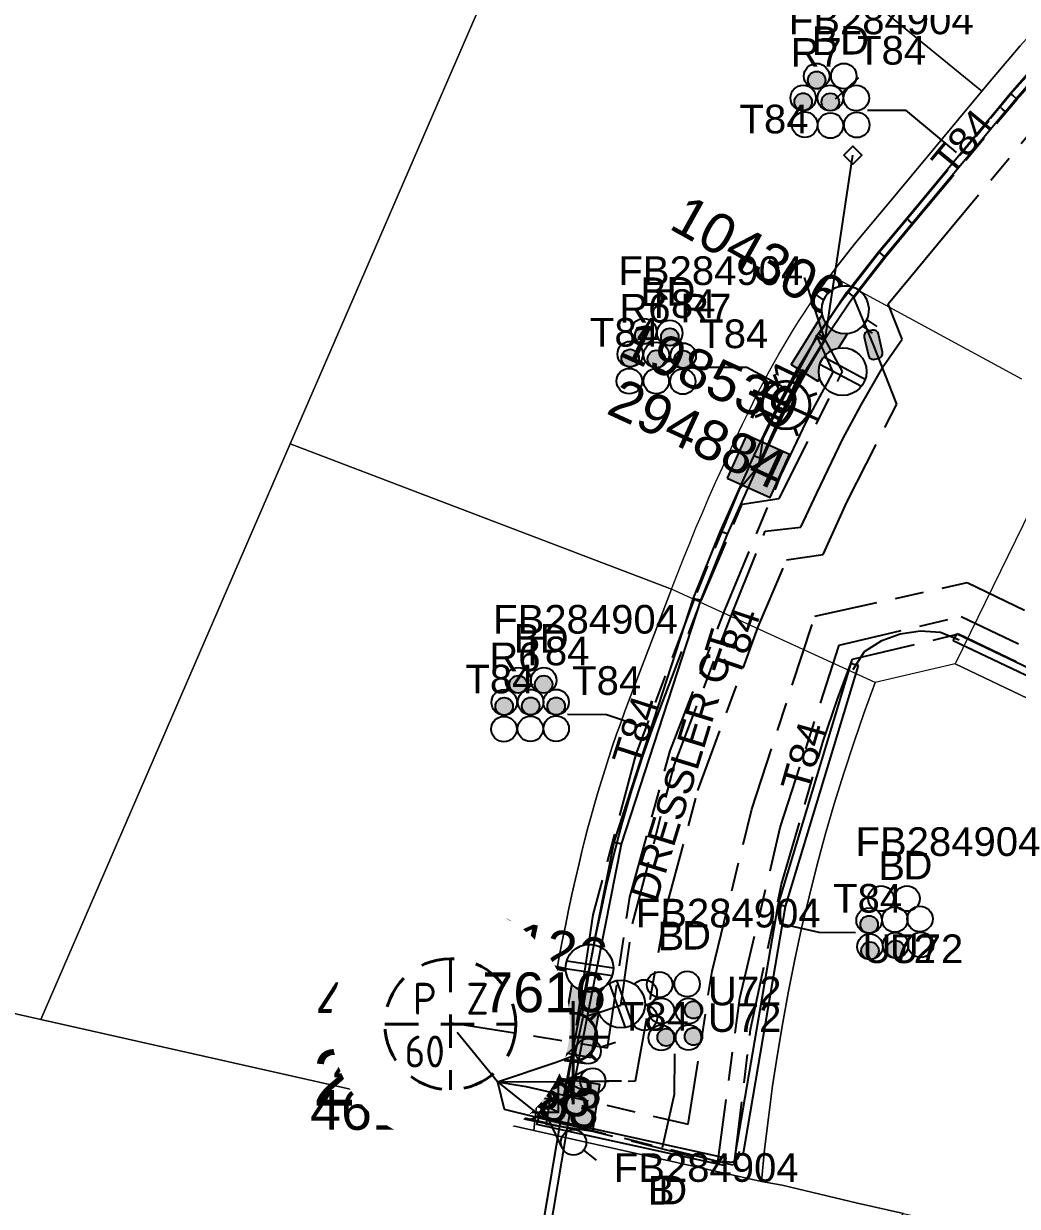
# Model space of a CAD drawing. Header units: metres. Extents: x 311347 to 316656, y 6252667 to 6255486.
# Drawn here: x 314427.3 to 314489.6, y 6254494.9 to 6254569.2 of the extents above; entities that cross this region are included whole.
import ezdxf
from ezdxf.enums import TextEntityAlignment as Align

# ---------------------------------------------------------------- set-up
doc = ezdxf.new("R2010")
doc.units = ezdxf.units.M
doc.linetypes.add('Cable Exist UG', pattern=[8.2, 4, -1.2, 1.8, -1.2])
doc.linetypes.add('Dash', pattern=[5, 3, -2])
doc.layers.get('0').update_dxf_attribs({"color": 6})
for name, color, linetype, lineweight in [('Cadastre Buildings_SP_EXT', 9, 'Continuous', 5), ('Cadastre Land Parcels_SP_EXT', 9, 'Continuous', 5), ('Cadastre Roads_SP_EXT', 7, 'Continuous', 5)]:
    doc.layers.add(name, color=color, linetype=linetype, lineweight=lineweight)
for name, color, linetype in [('Duct_SP_EXT', 7, 'Continuous'), ('Equip_HV_EXT', 7, 'Continuous'), ('Equip_LV_EXT', 7, 'Continuous'), ('Equip_SL_EXT', 7, 'Continuous'), ('Equip_SP_SL_EXT', 7, 'Continuous'), ('Mains_HV_EXT', 7, 'Continuous'), ('Mains_LV_EXT', 7, 'Continuous'), ('Mains_SL_EXT', 7, 'Continuous'), ('Services_SP_EXT', 7, 'Continuous'), ('Sub_SP_EXT', 7, 'Continuous'), ('SupportsUG_SP_LV_EXT', 7, 'Continuous'), ('SupportsUG_SP_LV_SL_EXT', 7, 'Continuous'), ('Trench_SP_EXT', 7, 'Continuous')]:
    doc.layers.add(name, color=color, linetype=linetype)
doc.styles.add('COLUMN_LABEL', font='arial.ttf')
doc.styles.add('iecARIAL', font='arial.ttf', dxfattribs={"height": 2})
doc.styles.add('IESYMBOL1', font='isocp.shx')
doc.styles.add('POLE_LABEL', font='arial.ttf')
doc.styles.add('SLCP_LABEL', font='arial.ttf', dxfattribs={"height": 3.5})
doc.styles.get("Standard").update_dxf_attribs({"font": 'arial.ttf'})
doc.styles.add('SWITCH_LABEL', font='arial.ttf', dxfattribs={"height": 2.5})

# ---------------------------------------------------------------- blocks, each defined once
blk = doc.blocks.new('SUB_PADMOUNT_EXT')
for points in [[(0, 0), (-3.84, 1.92), (-3.84, -1.92)], [(0, 0), (3.84, 1.92), (3.84, -1.92)]]:
    blk.add_hatch(color=256).paths.add_polyline_path(points)
for p, q in [((3.84, 1.92), (-3.84, -1.92)), ((-3.84, 1.92), (3.84, -1.92))]:
    blk.add_line(p, q)
blk.add_lwpolyline([(-3.84, -1.92), (3.84, -1.92), (3.84, 1.92), (-3.84, 1.92)], close=True)
for tag, height, flags, p in [('ASSET_NUM', 3.5, 8, (2, 2)), ('STREET_CODE', 0.2, 9, (1.5, 0)), ('OPERATING_VOLTAGE', 0.2, 9, (1.5, -0.6)), ('ORIENTATION', 0.2, 9, (1.5, -0.8)), ('CONSTRUCTED_VOLTAGE', 0.2, 9, (1.5, -0.2)), ('NO_PHASES', 0.2, 9, (1.5, -0.4)), ('OWNED_BY', 0.2, 9, (1.5, -1)), ('OPERATED_BY', 0.2, 9, (1.5, -1.2)), ('MAINTAINED_BY', 0.2, 9, (1.5, -1.4)), ('SECONDARY_VOLTAGE', 0.2, 9, (1.5, -1.6)), ('STATE', 0.2, 9, (1.5, -1.8)), ('SUBSTATION_TYPE', 0.2, 9, (1.5, -2.2)), ('PARENT', 0.2, 9, (1.5, -2)), ('STREETNAME', 0.2, 9, (1.5, -3)), ('USAGE', 0.2, 9, (1.5, -2.4)), ('LEGEND', 0.2, 9, (1.5, -2.6)), ('LOCATION', 0.2, 9, (1.5, -2.8)), ('Z', 0.2, 1, (1.5, -3.6)), ('SUBURB', 0.2, 9, (1.5, -3.2)), ('NOTES', 0.2, 9, (1.5, -3.4))]:
    blk.add_attdef(tag, text='', height=height, dxfattribs=dict(flags=flags)).set_placement(p, align=Align.MIDDLE_LEFT)
blk = doc.blocks.new('COLUMN_EXT')
blk.add_hatch(color=256).paths.add_polyline_path([(-1.485, 1.485), (-1.485, -1.485), (1.485, -1.485), (1.485, 1.485)])
blk.add_lwpolyline([(-1.485, -1.485), (1.485, -1.485), (1.485, 1.485), (-1.485, 1.485)], close=True)
for tag, height, style, flags, p in [('ASSET_NUM', 2.5, 'COLUMN_LABEL', 8, (2, 2)), ('STRUCTURE_PLANT_NUMBER', 0.2, 'POLE_LABEL', 9, (1.813, 0.031)), ('STREET_CODE', 0.2, 'COLUMN_LABEL', 9, (1.813, -0.2))]:
    blk.add_attdef(tag, text='', height=height, dxfattribs=dict(style=style, flags=flags)).set_placement(p, align=Align.MIDDLE_LEFT)
at = {"flags": 9}
for tag, p in [('OWNED_BY', (1.813, -0.6)), ('STATE', (1.813, -0.8)), ('COLUMN_TYPE', (1.813, -0.4)), ('USAGE', (1.813, -1)), ('LEGEND', (1.813, -1.2)), ('LOCATION', (1.813, -1.4)), ('STREETNAME', (1.813, -1.6)), ('SUBURB', (1.813, -1.8)), ('NOTES', (1.813, -2))]:
    blk.add_attdef(tag, text='', height=0.2, dxfattribs=at).set_placement(p, align=Align.MIDDLE_LEFT)
at = {"flags": 1}
blk.add_attdef('Z', (1.813, -2.351), '', height=0.2, dxfattribs=at)
blk = doc.blocks.new('PILLAR_EXT')
blk.add_hatch(color=256).paths.add_polyline_path([(-2.475, 0.99), (-2.475, -0.99), (2.475, -0.99), (2.475, 0.99)])
blk.add_lwpolyline([(-2.475, -0.99), (2.475, -0.99), (2.475, 0.99), (-2.475, 0.99)], close=True)
at = {"style": 'iecARIAL', "flags": 8}
blk.add_attdef('ASSET_NUM', (1.5, 3.5), '', height=2.5, dxfattribs=at)
for tag, p, flags in [('OWNED_BY', (0, -0.2), 9), ('STATE', (0, -0.4), 9), ('SUPPORT_TYPE', (0, -0.6), 9), ('USAGE', (0, -0.8), 9), ('LEGEND', (0, -1), 9), ('LOCATION', (0, -1.2), 9), ('NOTES', (0, -1.4), 9), ('PARENT', (0, -1.6), 9), ('STREETNAME', (0, -1.8), 9), ('SUBURB', (0, -2), 1)]:
    blk.add_attdef(tag, p, '', height=0.2, dxfattribs=dict(flags=flags))
blk = doc.blocks.new('DUCT_EXT')
blk.add_circle((0, 0.8), 0.8)
at = {"flags": 1}
blk.add_attdef('Z', (0, 0), '', height=0.2, dxfattribs=at)
at = {"flags": 9}
for tag, p in [('DUCT_CODE', (0, 0)), ('XSECT_TYPE', (0, -0.2)), ('STATE', (0, -0.6)), ('FB_REFERENCE', (0, -0.4)), ('NOTES', (0, -0.8))]:
    blk.add_attdef(tag, text='', height=0.2, dxfattribs=at).set_placement(p, align=Align.MIDDLE_LEFT)
blk = doc.blocks.new('SL_LANTERN_EXT')
at = {"lineweight": 40}
for p, q in [((0, 1.968), (0, 6.468)), ((-1.459, 5.676), (-1.061, 5.278)), ((1.458, 5.676), (1.06, 5.278)), ((-2.25, 4.218), (2.25, 4.218)), ((-1.459, 2.759), (-1.061, 3.157)), ((1.458, 2.759), (1.06, 3.157)), ((0, 0), (0, 2.721))]:
    blk.add_line(p, q, dxfattribs=at)
blk.add_circle((0, 4.218), 1.5, dxfattribs=at)
at = {"style": 'iecARIAL', "flags": 8}
blk.add_attdef('ASSET_NUM', (1.5, 1.5), '', height=2.5, dxfattribs=at)
for tag, p, height, flags in [('CONSTRUCTED_VOLTAGE', (0.981, -0.653), 0.2, 9), ('CONTROL_TYPE', (0.981, -0.853), 0.2, 9), ('OPERATING_VOLTAGE', (0.981, -1.653), 0.2, 9), ('LANTERN_PURPOSE', (0.981, -1.053), 0.2, 9), ('LANTERN_TYPE', (0.981, -1.253), 0.2, 9), ('NO_PHASES', (0.981, -1.453), 0.2, 9), ('LNUMBER', (2.181, -3.253), 2.5, 8), ('ORIENTATION', (0.981, -1.853), 0.2, 9), ('OWNED_BY', (0.981, -2.053), 0.2, 9), ('STATE', (0.981, -2.253), 0.2, 9), ('CEXIST', (0.981, -2.653), 0.2, 9), ('CNEW', (0.981, -2.853), 0.2, 9), ('CNUMBER', (0.981, -3.053), 0.2, 9), ('USAGE', (0.981, -2.453), 0.2, 9), ('CREMOVE', (0.981, -3.253), 0.2, 9), ('CREPLACE', (0.981, -3.453), 0.2, 9), ('LKINGHEIGHT', (0.981, -3.653), 0.2, 9), ('LBRACKET', (0.981, -3.853), 0.2, 9), ('LBRACKETVOCAB', (0.981, -4.053), 0.2, 9), ('LCATEGORY', (0.981, -4.253), 0.2, 9), ('LCHARGE1', (0.981, -4.453), 0.2, 9), ('LCHARGE1PERCENT', (0.981, -4.653), 0.2, 9), ('LCHARGE2', (0.981, -4.853), 0.2, 9), ('LCHARGE2PERCENT', (0.981, -5.053), 0.2, 9), ('LCHARGE3', (0.981, -5.253), 0.2, 9), ('LCHARGE3PERCENT', (0.981, -5.453), 0.2, 9), ('LEXIST', (0.981, -5.653), 0.2, 9), ('LLAMP', (0.981, -5.853), 0.2, 9), ('LLAMPVOCAB', (0.981, -6.053), 0.2, 9), ('LMAST', (0.981, -6.253), 0.2, 9), ('LMASTVOCAB', (0.981, -6.453), 0.2, 9), ('LNEW', (0.981, -6.653), 0.2, 9), ('LANTNUMBER', (0.981, -6.853), 0.2, 9), ('LOUTREACH', (0.981, -7.253), 0.2, 9), ('LOUTREACHVOCAB', (0.981, -7.453), 0.2, 9), ('LRATECODE', (0.981, -7.653), 0.2, 9), ('LREMOVE', (0.981, -7.853), 0.2, 9), ('LREPLACE', (0.981, -8.053), 0.2, 9), ('LTYPE', (0.981, -8.253), 0.2, 9), ('LTYPEVOCAB', (0.981, -8.453), 0.2, 9), ('LEGEND', (0.981, -8.653), 0.2, 9), ('LOCATION', (0.981, -8.853), 0.2, 9), ('NOTES', (0.981, -9.053), 0.2, 9), ('STREETNAME', (0.981, -9.253), 0.2, 9), ('SUBURB', (0.981, -9.453), 0.2, 1)]:
    blk.add_attdef(tag, p, '', height=height, dxfattribs=dict(flags=flags))
blk = doc.blocks.new('CCP_EXT')
at = {"flags": 9}
for tag, p in [('USAGE', (0, -1.2)), ('LEGEND', (0, -1.4)), ('STATE', (0, -1.8)), ('LIFE_SUPPORT', (0, -1.6)), ('NOTES', (0, -2))]:
    blk.add_attdef(tag, text='', height=0.2, dxfattribs=at).set_placement(p, align=Align.MIDDLE_LEFT)
blk.add_wipeout([(0, 0.566), (0.566, 0), (0, -0.566), (-0.566, 0)])
blk.add_lwpolyline([(-0.566, 0), (0, 0.566), (0.566, 0), (0, -0.566), (-0.566, 0)])
at = {"flags": 1}
blk.add_attdef('Z', (0, 0), '', height=0.2, dxfattribs=at)
at = {"flags": 9}
for tag, p in [('CCP_TYPE', (0, 0)), ('OPERATING_VOLTAGE', (0, -0.6)), ('ORIENTATION', (0, -0.8)), ('CONSTRUCTED_VOLTAGE', (0, -0.2)), ('NO_PHASES', (0, -0.4)), ('OWNED_BY', (0, -1))]:
    blk.add_attdef(tag, text='', height=0.2, dxfattribs=at).set_placement(p, align=Align.MIDDLE_LEFT)
blk = doc.blocks.new('LV_STJ_EXT')
h = blk.add_hatch(color=256)
edge = h.paths.add_edge_path()
edge.add_ellipse((-0.586, 0.131), major_axis=(0.226, 0.226), ratio=1, start_angle=44.99996, end_angle=135)
edge.add_line((-0.906, 0.131), (-0.906, -0.131))
edge.add_ellipse((-0.586, -0.131), major_axis=(0.226, 0.226), ratio=1, start_angle=134.99996, end_angle=225)
edge.add_line((-0.586, -0.451), (0.586, -0.451))
edge.add_ellipse((0.586, -0.131), major_axis=(-0.226, 0.226), ratio=1, start_angle=134.99996, end_angle=225)
edge.add_line((0.906, -0.131), (0.906, 0.131))
edge.add_ellipse((0.586, 0.131), major_axis=(-0.226, 0.226), ratio=1, start_angle=224.99996, end_angle=315)
edge.add_line((0.586, 0.451), (-0.586, 0.451))
blk.add_lwpolyline([(-0.906, 0.131), (-0.906, -0.131, 0.414214), (-0.586, -0.451), (0.586, -0.451, 0.414214), (0.906, -0.131), (0.906, 0.131, 0.414214), (0.586, 0.451), (-0.586, 0.451, 0.414214)], format="xyb", close=True)
at = {"flags": 1}
blk.add_attdef('Z', (0, 0), '', height=0.2, dxfattribs=at)
at = {"flags": 9}
for tag, p in [('ORIENTATION', (0, 0)), ('USAGE', (0, -0.2)), ('LEGEND', (0, -0.4)), ('NOTES', (0, -0.6))]:
    blk.add_attdef(tag, text='', height=0.2, dxfattribs=at).set_placement(p, align=Align.MIDDLE_LEFT)
blk = doc.blocks.new('LV_UG_DFUSE_CLOSED_EXT')
for points in [[(1, 0), (0, 0)], [(5.04, 0.726), (2.156, -0.717)], [(5.049, -0.707), (2.156, 0.717)], [(6.2, 0.013), (7.2, 0.013)]]:
    blk.add_lwpolyline(points)
for centre in [(1.8, 0), (5.4, 0.011)]:
    blk.add_circle(centre, 0.8)
at = {"flags": 9}
for tag, p in [('ACTUAL_STATUS', (0, 0)), ('OPERATING_VOLTAGE', (0, -0.6)), ('ORIENTATION', (0, -0.8)), ('CONSTRUCTED_VOLTAGE', (0, -0.2)), ('NO_PHASES', (0, -0.4)), ('STATE', (0, -1)), ('SWITCH_TYPE', (0, -1.2)), ('USAGE', (0, -1.4)), ('NOTES', (0, -1.6))]:
    blk.add_attdef(tag, text='', height=0.2, dxfattribs=at).set_placement(p, align=Align.MIDDLE_LEFT)
at = {"flags": 1}
blk.add_attdef('Z', (0, 0), '', height=0.2, dxfattribs=at)
blk = doc.blocks.new('LV_UG_LINKS_CLOSED_EXT')
blk.add_wipeout([(-1.056, 1.057), (-1.18, 0.916), (-1.286, 0.761), (-1.371, 0.594), (-1.435, 0.417), (-1.476, 0.234), (-1.493, 0.047), (-1.487, -0.14), (-1.458, -0.326), (-1.406, -0.506), (-1.331, -0.678), (-1.236, -0.839), (-1.121, -0.988), (-0.988, -1.12), (-0.84, -1.235), (-0.679, -1.331), (-0.506, -1.406), (-0.326, -1.458), (-0.141, -1.487), (0.047, -1.493), (0.233, -1.476), (0.416, -1.435), (0.593, -1.371), (0.76, -1.286), (0.915, -1.181), (1.056, -1.057), (1.18, -0.916), (1.286, -0.761), (1.371, -0.594), (1.435, -0.417), (1.476, -0.234), (1.493, -0.047), (1.487, 0.14), (1.458, 0.326), (1.406, 0.506), (1.331, 0.678), (1.236, 0.839), (1.121, 0.988), (0.988, 1.12), (0.84, 1.235), (0.679, 1.331), (0.506, 1.406), (0.326, 1.458), (0.141, 1.487), (-0.047, 1.493), (-0.233, 1.476), (-0.416, 1.435), (-0.593, 1.371), (-0.76, 1.286), (-0.915, 1.181)])
for p, q in [((-0.25, -1.479), (-0.25, 1.479)), ((0.25, -1.479), (0.25, 1.479))]:
    blk.add_line(p, q)
blk.add_circle((0, 0), 1.5)
at = {"flags": 9}
for tag, p in [('ACTUAL_STATUS', (0, 0)), ('OPERATING_VOLTAGE', (0, -0.6)), ('ORIENTATION', (0, -0.8)), ('CONSTRUCTED_VOLTAGE', (0, -0.2)), ('NO_PHASES', (0, -0.4)), ('STATE', (0, -1)), ('SWITCH_TYPE', (0, -1.2)), ('USAGE', (0, -1.4)), ('NOTES', (0, -1.6))]:
    blk.add_attdef(tag, text='', height=0.2, dxfattribs=at).set_placement(p, align=Align.MIDDLE_LEFT)
at = {"flags": 1}
blk.add_attdef('Z', (0, 0), '', height=0.2, dxfattribs=at)
blk = doc.blocks.new('LV_UG_LINKS_OPEN_EXT')
for p, q in [((-0.249, 1.473), (-0.249, 2.22)), ((0.249, 1.473), (0.249, 2.22)), ((-0.249, -1.473), (-0.249, -2.22)), ((0.249, -1.473), (0.249, -2.22))]:
    blk.add_line(p, q)
at = {"flags": 9}
for tag, p in [('ACTUAL_STATUS', (0, 0)), ('OPERATING_VOLTAGE', (0, -0.6)), ('ORIENTATION', (0, -0.8)), ('CONSTRUCTED_VOLTAGE', (0, -0.2)), ('NO_PHASES', (0, -0.4)), ('STATE', (0, -1)), ('SWITCH_TYPE', (0, -1.2)), ('USAGE', (0, -1.4)), ('NOTES', (0, -1.6))]:
    blk.add_attdef(tag, text='', height=0.2, dxfattribs=at).set_placement(p, align=Align.MIDDLE_LEFT)
at = {"flags": 1}
blk.add_attdef('Z', (0, 0), '', height=0.2, dxfattribs=at)
blk.add_wipeout([(-0.249, 1.473), (-0.432, 1.43), (-0.608, 1.365), (-0.774, 1.278), (-0.928, 1.171), (-1.067, 1.045), (-1.19, 0.903), (-1.294, 0.747), (-1.377, 0.579), (-1.439, 0.402), (-1.478, 0.218), (-1.494, 0.031), (-1.486, -0.156), (-1.455, -0.341), (-1.4, -0.521), (-1.324, -0.692), (-1.227, -0.853), (-1.11, -1), (-0.976, -1.131), (-0.827, -1.244), (-0.664, -1.338), (-0.491, -1.411), (-0.311, -1.461), (-0.125, -1.489), (0.062, -1.493), (0.249, -1.473), (0.432, -1.43), (0.608, -1.365), (0.774, -1.278), (0.928, -1.171), (1.067, -1.045), (1.19, -0.903), (1.294, -0.747), (1.377, -0.579), (1.439, -0.402), (1.478, -0.218), (1.494, -0.031), (1.486, 0.156), (1.455, 0.341), (1.4, 0.521), (1.324, 0.692), (1.227, 0.853), (1.11, 1), (0.976, 1.131), (0.827, 1.244), (0.664, 1.338), (0.491, 1.411), (0.311, 1.461), (0.125, 1.489), (-0.062, 1.493)])
blk.add_lwpolyline([(0, -1.494, 1), (0, 1.494, 1)], format="xyb", close=True)
blk = doc.blocks.new('SWG_HOLEC_SU_EXT')
blk.add_line((1.8, -2), (5.8, -2))
for points in [[(1.8, -0.8, 1), (1.8, 0.8, 1)], [(5.8, -0.8, 1), (5.8, 0.8, 1)]]:
    blk.add_lwpolyline(points, format="xyb", close=True)
for points in [[(1, 0), (0, 0)], [(6.6, 0), (7.6, 0)]]:
    blk.add_lwpolyline(points)
at = {"style": 'SWITCH_LABEL', "flags": 8}
blk.add_attdef('ASSET_NUM', text='', height=2.5, rotation=179.95437, dxfattribs=at).set_placement((-2.4, 0), align=Align.MIDDLE_LEFT)
at = {"flags": 1}
blk.add_attdef('Z', (0, 0), '', height=0.2, dxfattribs=at)
at = {"flags": 9}
for tag, p in [('ACTUAL_STATUS', (0, -0.4)), ('CONSTRUCTED_VOLTAGE', (0, -0.6)), ('NO_PHASES', (0, -0.8)), ('OPERATING_VOLTAGE', (0, -1)), ('ORIENTATION', (0, -1.2)), ('OWNED_BY', (0, -1.4)), ('STATE', (0, -1.8)), ('SWITCH_TYPE', (0, -2)), ('USAGE', (0, -2.2)), ('PARENT', (0, -1.6)), ('STREETNAME', (0, -2.6)), ('SUBURB', (0, -2.8)), ('LOCATION', (0, -2.4)), ('NOTES', (0, -3))]:
    blk.add_attdef(tag, text='', height=0.2, dxfattribs=at).set_placement(p, align=Align.MIDDLE_LEFT)
at = {"style": 'SWITCH_LABEL', "flags": 9}
blk.add_attdef('STREET_CODE', text='', height=0.2, dxfattribs=at).set_placement((0, -0.2), align=Align.MIDDLE_LEFT)
blk = doc.blocks.new('CABLE_LARGE_EXT')
h = blk.add_hatch(color=256)
edge = h.paths.add_edge_path()
edge.add_arc((0, 0.55), 0.55, 0, 360)
blk.add_circle((0, 0.55), 0.55)
at = {"flags": 1}
blk.add_attdef('Z', (0, 0), '', height=0.2, dxfattribs=at)
at = {"flags": 9}
for tag, p in [('COND_CODE', (0, 0)), ('XSECT_SIZE', (0, -0.6)), ('STATE', (0, -0.4)), ('FB_REFERENCE', (0, -0.2)), ('NOTES', (0, -0.8))]:
    blk.add_attdef(tag, text='', height=0.2, dxfattribs=at).set_placement(p, align=Align.MIDDLE_LEFT)
blk = doc.blocks.new('SLCP_ZELL_EXT')
blk.add_wipeout([(-0.236, 7.5), (-0.706, 7.47), (-1.174, 7.411), (-1.637, 7.323), (-2.093, 7.206), (-2.542, 7.06), (-2.98, 6.887), (-3.407, 6.686), (-3.82, 6.459), (-4.218, 6.206), (-4.599, 5.929), (-4.962, 5.629), (-5.306, 5.306), (-5.629, 4.962), (-5.929, 4.599), (-6.206, 4.218), (-6.459, 3.82), (-6.686, 3.407), (-6.887, 2.98), (-7.06, 2.542), (-7.206, 2.093), (-7.323, 1.637), (-7.411, 1.174), (-7.47, 0.706), (-7.5, 0.236), (-7.5, -0.236), (-7.47, -0.706), (-7.411, -1.174), (-7.323, -1.637), (-7.206, -2.093), (-7.06, -2.542), (-6.887, -2.98), (-6.686, -3.407), (-6.459, -3.82), (-6.206, -4.218), (-5.929, -4.599), (-5.629, -4.962), (-5.306, -5.306), (-4.962, -5.629), (-4.599, -5.929), (-4.218, -6.206), (-3.82, -6.459), (-3.407, -6.686), (-2.98, -6.887), (-2.542, -7.06), (-2.093, -7.206), (-1.637, -7.323), (-1.174, -7.411), (-0.706, -7.47), (-0.236, -7.5), (0.236, -7.5), (0.706, -7.47), (1.174, -7.411), (1.637, -7.323), (2.093, -7.206), (2.542, -7.06), (2.98, -6.887), (3.407, -6.686), (3.82, -6.459), (4.218, -6.206), (4.599, -5.929), (4.962, -5.629), (5.306, -5.306), (5.629, -4.962), (5.929, -4.599), (6.206, -4.218), (6.459, -3.82), (6.686, -3.407), (6.887, -2.98), (7.06, -2.542), (7.206, -2.093), (7.323, -1.637), (7.411, -1.174), (7.47, -0.706), (7.5, -0.236), (7.5, 0.236), (7.47, 0.706), (7.411, 1.174), (7.323, 1.637), (7.206, 2.093), (7.06, 2.542), (6.887, 2.98), (6.686, 3.407), (6.459, 3.82), (6.206, 4.218), (5.929, 4.599), (5.629, 4.962), (5.306, 5.306), (4.962, 5.629), (4.599, 5.929), (4.218, 6.206), (3.82, 6.459), (3.407, 6.686), (2.98, 6.887), (2.542, 7.06), (2.093, 7.206), (1.637, 7.323), (1.174, 7.411), (0.706, 7.47), (0.236, 7.5)])
at = {"linetype": 'Dash', "lineweight": 40, "ltscale": 0.7}
for p, q in [((0, 4.109), (0, -4.109)), ((-4.109, 0), (4.109, 0))]:
    blk.add_line(p, q, dxfattribs=at)
blk.add_circle((0, 0), 4.109, dxfattribs=at)
at = {"lineweight": 40, "style": 'IESYMBOL1'}
for s, p in [('P', (-1.604, 0)), ('Z', (1.702, 0)), ('60', (-1.612, -3.312))]:
    blk.add_text(s, height=2, dxfattribs=at).set_placement(p, align=Align.BOTTOM_CENTER)
at = {"style": 'SLCP_LABEL'}
for tag, height, flags, p in [('ASSET_NUM', 2.5, 8, (2, 2)), ('STREET_CODE', 0.2, 9, (0, -0.2))]:
    blk.add_attdef(tag, text='', height=height, dxfattribs=dict(at, flags=flags)).set_placement(p, align=Align.MIDDLE_LEFT)
at = {"flags": 1}
blk.add_attdef('Z', (0, 0), '', height=0.2, dxfattribs=at)
at = {"flags": 9}
for tag, p in [('CONSTRUCTED_VOLTAGE', (0, -0.4)), ('CONTROL_TYPE', (0, -0.6)), ('NO_PHASES', (0, -0.8)), ('OPERATING_VOLTAGE', (0, -1)), ('ORIENTATION', (0, -1.2)), ('OWNED_BY', (0, -1.4)), ('STATE', (0, -2)), ('USAGE', (0, -1.6)), ('LOCATION', (0, -1.8)), ('NOTES', (0, -2.2))]:
    blk.add_attdef(tag, text='', height=0.2, dxfattribs=at).set_placement(p, align=Align.MIDDLE_LEFT)

msp = doc.modelspace()

# ---------------------------------------------------------------- linework, layer by layer
at = {"layer": 'Cadastre Land Parcels_SP_EXT', "linetype": 'Continuous'}
for points in [[(314408.838, 6254511.058), (314428.357, 6254506.666), (314444.006, 6254542.797), (314448.414, 6254552.979), (314452.935, 6254563.418), (314457.604, 6254574.2), (314462.43, 6254585.346), (314467.498, 6254597.05), (314472.048, 6254607.558), (314474.477, 6254607.74), (314491.206, 6254608.988), (314506.11, 6254610.101), (314511.94, 6254610.535), (314519.302, 6254615.908), (314530.615, 6254624.163), (314545.691, 6254635.163), (314557.82, 6254644.013), (314565.106, 6254649.249), (314558.586, 6254656.806), (314555.038, 6254663.032), (314552.216, 6254675.688), (314538.58, 6254678.716), (314450.723, 6254698.322), (314408.838, 6254511.058)], [(314488.049, 6254565.708), (314488.633, 6254566.403), (314489.224, 6254567.094), (314489.82, 6254567.779), (314490.422, 6254568.459), (314491.029, 6254569.134), (314491.643, 6254569.804), (314492.262, 6254570.469), (314492.887, 6254571.128), (314493.517, 6254571.782), (314467.498, 6254597.05), (314462.43, 6254585.346), (314487.416, 6254564.947), (314488.049, 6254565.708)], [(314367.394, 6254453.195), (314372.078, 6254452.11), (314421.437, 6254441.025), (314424.659, 6254443.845), (314473.973, 6254486.909), (314482.487, 6254494.494), (314479.611, 6254495.139), (314474.875, 6254496.274), (314473.576, 6254496.492), (314459.29, 6254499.706), (314428.357, 6254506.666), (314408.838, 6254511.058), (314381.415, 6254517.323), (314367.394, 6254453.195)]]:
    msp.add_lwpolyline(points, close=True, dxfattribs=at)
msp.add_lwpolyline([(314497.057, 6254523.589), (314485.742, 6254528.984), (314480.721, 6254527.818), (314480.031, 6254525.937), (314479.372, 6254524.039), (314478.745, 6254522.127), (314478.146, 6254520.2), (314477.58, 6254518.259), (314477.056, 6254516.319), (314476.563, 6254514.367), (314476.101, 6254512.404), (314475.671, 6254510.429), (314475.273, 6254508.446), (314474.91, 6254506.471), (314474.579, 6254504.489), (314474.28, 6254502.5), (314474.013, 6254500.503), (314473.779, 6254498.5), (314473.576, 6254496.492), (314474.875, 6254496.274), (314479.611, 6254495.139), (314482.487, 6254494.494), (314492.301, 6254492.293)], dxfattribs=at)
at = {"layer": 'Cadastre Roads_SP_EXT', "linetype": 'Continuous'}
msp.add_lwpolyline([(314491.891, 6254541.574), (314485.742, 6254528.984), (314485.742, 6254528.984), (314497.057, 6254523.589)], dxfattribs=at)
msp.add_lwpolyline([(314473.779, 6254498.5), (314474.013, 6254500.503), (314474.28, 6254502.5), (314474.579, 6254504.489), (314474.91, 6254506.471), (314475.273, 6254508.446), (314475.671, 6254510.429), (314476.101, 6254512.404), (314476.563, 6254514.367), (314477.056, 6254516.319), (314477.58, 6254518.259), (314478.146, 6254520.2), (314478.745, 6254522.127), (314479.372, 6254524.039), (314480.031, 6254525.937), (314480.721, 6254527.818), (314467.929, 6254533.671), (314465.279, 6254526.733), (314465.008, 6254526.015), (314464.745, 6254525.294), (314464.488, 6254524.57), (314464.238, 6254523.844), (314463.996, 6254523.116), (314463.76, 6254522.385), (314463.531, 6254521.652), (314463.31, 6254520.917), (314463.095, 6254520.18), (314462.887, 6254519.441), (314462.687, 6254518.7), (314462.494, 6254517.957), (314462.307, 6254517.212), (314462.129, 6254516.465), (314461.904, 6254515.49), (314461.686, 6254514.513), (314461.475, 6254513.536), (314461.272, 6254512.556), (314461.076, 6254511.575), (314460.887, 6254510.593), (314460.705, 6254509.608), (314460.531, 6254508.623), (314460.364, 6254507.637), (314460.204, 6254506.649), (314460.052, 6254505.66), (314459.906, 6254504.671), (314459.769, 6254503.68), (314459.638, 6254502.688), (314459.514, 6254501.695), (314459.398, 6254500.701), (314459.29, 6254499.706), (314473.576, 6254496.492), (314473.779, 6254498.5)], close=True, dxfattribs=at)
at = {"layer": 'Duct_SP_EXT'}
for p, q in [((314489.193, 6254564.797), (314491.823, 6254567.832)), ((314489.559, 6254564.488), (314492.177, 6254567.508)), ((314488.514, 6254563.974), (314489.191, 6254564.795)), ((314488.884, 6254563.669), (314489.561, 6254564.49)), ((314489.191, 6254564.795), (314489.193, 6254564.797)), ((314489.191, 6254564.795), (314489.376, 6254564.643)), ((314489.193, 6254564.797), (314489.376, 6254564.643)), ((314489.561, 6254564.49), (314489.376, 6254564.643)), ((314489.559, 6254564.488), (314489.376, 6254564.643)), ((314489.561, 6254564.49), (314489.559, 6254564.488)), ((314482.672, 6254556.954), (314488.514, 6254563.975)), ((314483.041, 6254556.647), (314488.883, 6254563.668)), ((314488.514, 6254563.975), (314488.699, 6254563.821)), ((314488.514, 6254563.974), (314488.699, 6254563.821)), ((314488.883, 6254563.668), (314488.699, 6254563.821)), ((314488.884, 6254563.669), (314488.699, 6254563.821)), ((314480.933, 6254554.861), (314482.672, 6254556.954)), ((314482.672, 6254556.954), (314482.857, 6254556.8)), ((314481.307, 6254554.56), (314483.041, 6254556.647)), ((314483.041, 6254556.647), (314482.857, 6254556.8)), ((314480.931, 6254554.858), (314480.933, 6254554.861)), ((314480.931, 6254554.858), (314481.12, 6254554.711)), ((314480.933, 6254554.861), (314481.12, 6254554.711)), ((314481.309, 6254554.563), (314481.12, 6254554.711)), ((314481.307, 6254554.56), (314481.12, 6254554.711)), ((314481.309, 6254554.563), (314481.307, 6254554.56)), ((314474.587, 6254545.145), (314475.776, 6254547.384)), ((314475.776, 6254547.384), (314475.984, 6254547.265)), ((314476.193, 6254547.146), (314475.984, 6254547.265)), ((314475.016, 6254544.928), (314476.193, 6254547.146)), ((314473.117, 6254542.075), (314474.585, 6254545.14)), ((314474.585, 6254545.14), (314474.587, 6254545.145)), ((314474.585, 6254545.14), (314474.801, 6254545.036)), ((314474.587, 6254545.145), (314474.801, 6254545.036)), ((314475.018, 6254544.933), (314474.801, 6254545.036)), ((314475.016, 6254544.928), (314474.801, 6254545.036)), ((314473.55, 6254541.867), (314475.018, 6254544.933)), ((314475.018, 6254544.933), (314475.016, 6254544.928)), ((314472.8, 6254541.411), (314473.117, 6254542.075)), ((314473.117, 6254542.075), (314473.334, 6254541.971)), ((314471, 6254537.323), (314472.858, 6254541.436)), ((314472.8, 6254541.411), (314473.016, 6254541.308)), ((314472.858, 6254541.436), (314473.077, 6254541.338)), ((314473.233, 6254541.204), (314473.016, 6254541.308)), ((314473.296, 6254541.239), (314473.077, 6254541.338)), ((314473.233, 6254541.204), (314473.55, 6254541.867)), ((314473.55, 6254541.867), (314473.334, 6254541.971)), ((314471.442, 6254537.135), (314473.296, 6254541.239)), ((314469.322, 6254533.124), (314471, 6254537.323)), ((314469.774, 6254532.961), (314471.442, 6254537.135)), ((314471, 6254537.323), (314471.221, 6254537.229)), ((314471.442, 6254537.135), (314471.221, 6254537.229)), ((314464.335, 6254517.795), (314469.32, 6254533.117)), ((314469.32, 6254533.117), (314469.322, 6254533.124)), ((314469.32, 6254533.117), (314469.548, 6254533.042)), ((314469.322, 6254533.124), (314469.548, 6254533.042)), ((314464.8, 6254517.673), (314469.776, 6254532.968)), ((314469.776, 6254532.968), (314469.548, 6254533.042)), ((314469.774, 6254532.961), (314469.548, 6254533.042)), ((314469.776, 6254532.968), (314469.774, 6254532.961)), ((314485.608, 6254530.433), (314485.711, 6254530.65)), ((314499.67, 6254523.756), (314485.608, 6254530.433)), ((314485.814, 6254530.867), (314485.711, 6254530.65)), ((314499.873, 6254524.19), (314485.814, 6254530.867)), ((314474.618, 6254513.871), (314479.212, 6254529.026)), ((314475.086, 6254513.761), (314479.671, 6254528.887)), ((314479.212, 6254529.026), (314479.442, 6254528.956)), ((314479.671, 6254528.887), (314479.442, 6254528.956)), ((314464.335, 6254517.795), (314464.567, 6254517.734)), ((314464.8, 6254517.673), (314464.567, 6254517.734)), ((314471.954, 6254498.261), (314474.618, 6254513.871)), ((314474.618, 6254513.871), (314474.852, 6254513.816)), ((314475.086, 6254513.761), (314474.852, 6254513.816)), ((314472.428, 6254498.18), (314475.086, 6254513.761)), ((314461.201, 6254501.99), (314461.436, 6254501.943)), ((314461.672, 6254501.896), (314461.436, 6254501.943)), ((314461.071, 6254500.95), (314459.132, 6254489.467)), ((314459.591, 6254500.553), (314459.539, 6254500.318)), ((314471.345, 6254497.961), (314459.591, 6254500.553)), ((314461.544, 6254500.87), (314459.605, 6254489.387)), ((314461.071, 6254500.95), (314461.307, 6254500.91)), ((314461.544, 6254500.87), (314461.307, 6254500.91)), ((314459.488, 6254500.084), (314459.539, 6254500.318)), ((314471.242, 6254497.492), (314459.488, 6254500.084)), ((314471.954, 6254498.261), (314472.191, 6254498.221)), ((314472.428, 6254498.18), (314472.191, 6254498.221)), ((314471.242, 6254497.492), (314471.293, 6254497.726)), ((314471.345, 6254497.961), (314471.293, 6254497.726))]:
    msp.add_line(p, q, dxfattribs=at)
for points in [[(314479.678, 6254565.774), (314478.209, 6254564.444)], [(314480.242, 6254563.758), (314482.619, 6254563.742), (314485.633, 6254561.234), (314485.802, 6254561.089)], [(314469.572, 6254547.615), (314472.659, 6254547.617), (314474.846, 6254546.451)], [(314461.41, 6254525.824), (314463.851, 6254525.82), (314466.022, 6254525.077)], [(314479.485, 6254512.114), (314477.205, 6254512.123), (314474.715, 6254512.704)], [(314468.119, 6254504.516), (314468.1, 6254501.949), (314467.352, 6254498.609)]]:
    msp.add_lwpolyline(points, dxfattribs=at)
at = {"layer": 'Trench_SP_EXT', "linetype": 'Cable Exist UG'}
for points in [[(314477.536, 6254549.446), (314476.124, 6254553.734)], [(314479.331, 6254528.648), (314480.05, 6254529.773), (314481.141, 6254530.469), (314482.283, 6254530.883), (314483.564, 6254531.056), (314484.813, 6254530.972), (314485.996, 6254530.5)], [(314457.554, 6254502.012), (314458.421, 6254500.562), (314460.015, 6254500.203)], [(314457.745, 6254502.194), (314461.045, 6254501.502), (314461.36, 6254501.693), (314461.486, 6254502.291)], [(314471.103, 6254497.768), (314471.781, 6254497.714), (314472.114, 6254497.951), (314472.204, 6254498.4)]]:
    msp.add_lwpolyline(points, dxfattribs=at)

# ---------------------------------------------------------------- block references
at = {"layer": 'Duct_SP_EXT'}
for name, p in [('DUCT_EXT', (314477.042, 6254565.086)), ('DUCT_EXT', (314478.747, 6254565.088)), ('CABLE_LARGE_EXT', (314477.042, 6254565.086)), ('DUCT_EXT', (314476.196, 6254563.718)), ('DUCT_EXT', (314477.896, 6254563.714)), ('DUCT_EXT', (314479.528, 6254563.713)), ('CABLE_LARGE_EXT', (314476.196, 6254563.718)), ('CABLE_LARGE_EXT', (314477.896, 6254563.714)), ('DUCT_EXT', (314476.293, 6254562.036)), ('DUCT_EXT', (314477.906, 6254561.984)), ('DUCT_EXT', (314479.561, 6254562.024)), ('DUCT_EXT', (314466.192, 6254549.068)), ('DUCT_EXT', (314467.827, 6254548.961)), ('CABLE_LARGE_EXT', (314466.192, 6254549.068)), ('CABLE_LARGE_EXT', (314467.827, 6254548.961)), ('DUCT_EXT', (314465.339, 6254547.637)), ('CABLE_LARGE_EXT', (314465.339, 6254547.637)), ('DUCT_EXT', (314466.979, 6254547.584)), ('DUCT_EXT', (314468.669, 6254547.531)), ('CABLE_LARGE_EXT', (314466.979, 6254547.584)), ('CABLE_LARGE_EXT', (314468.667, 6254547.556)), ('DUCT_EXT', (314465.283, 6254545.942)), ('DUCT_EXT', (314466.975, 6254545.942)), ('DUCT_EXT', (314468.644, 6254545.912)), ('DUCT_EXT', (314458.313, 6254527.159)), ('DUCT_EXT', (314459.914, 6254527.158)), ('CABLE_LARGE_EXT', (314458.313, 6254527.159)), ('CABLE_LARGE_EXT', (314459.914, 6254527.158)), ('DUCT_EXT', (314457.433, 6254525.773)), ('DUCT_EXT', (314459.09, 6254525.791)), ('DUCT_EXT', (314460.692, 6254525.789)), ('CABLE_LARGE_EXT', (314457.433, 6254525.773)), ('CABLE_LARGE_EXT', (314459.09, 6254525.791)), ('CABLE_LARGE_EXT', (314460.692, 6254525.789)), ('DUCT_EXT', (314457.418, 6254524.098)), ('DUCT_EXT', (314459.076, 6254524.116)), ('DUCT_EXT', (314460.698, 6254524.124)), ('DUCT_EXT', (314481.082, 6254513.46)), ('DUCT_EXT', (314482.71, 6254513.458)), ('DUCT_EXT', (314480.335, 6254512.08)), ('CABLE_LARGE_EXT', (314480.335, 6254512.08)), ('DUCT_EXT', (314481.951, 6254512.14)), ('DUCT_EXT', (314483.525, 6254512.177)), ('DUCT_EXT', (314480.387, 6254510.435)), ('DUCT_EXT', (314481.994, 6254510.522)), ('CABLE_LARGE_EXT', (314481.994, 6254510.522)), ('DUCT_EXT', (314483.572, 6254510.554)), ('CABLE_LARGE_EXT', (314480.387, 6254510.435)), ('DUCT_EXT', (314467.189, 6254508.054)), ('DUCT_EXT', (314468.913, 6254508.095)), ('DUCT_EXT', (314466.219, 6254507.564)), ('DUCT_EXT', (314467.307, 6254506.406)), ('DUCT_EXT', (314468.995, 6254506.399)), ('DUCT_EXT', (314466.228, 6254505.976)), ('CABLE_LARGE_EXT', (314469.314, 6254506.721)), ('DUCT_EXT', (314467.286, 6254504.718)), ('DUCT_EXT', (314468.998, 6254504.738)), ('CABLE_LARGE_EXT', (314469.312, 6254505.052))]:
    msp.add_blockref(name, p, dxfattribs=at)
at = {"layer": 'Equip_LV_EXT'}
for name, p, rotation in [('LV_STJ_EXT', (314480.604, 6254549.025), 102.8573569033099), ('LV_UG_DFUSE_CLOSED_EXT', (314457.585, 6254502.955), 18.50324555617854), ('LV_UG_DFUSE_CLOSED_EXT', (314457.596, 6254502.766), 0.3002901080242565), ('LV_UG_DFUSE_CLOSED_EXT', (314457.55, 6254502.301), 321.5694965487871)]:
    msp.add_blockref(name, p, dxfattribs=dict(at, rotation=rotation))
at = {"layer": 'Equip_SP_SL_EXT'}
ref = msp.add_blockref('SL_LANTERN_EXT', (314473.384, 6254541.391), dxfattribs=dict(at, rotation=335.737669901189))
ref.add_attrib('ASSET_NUM', '198539', dxfattribs={"layer": '0', "height": 2.5, "rotation": 335.73767, "style": 'iecARIAL'}).set_placement((314474.884, 6254542.891), align=Align.BOTTOM_RIGHT)
ref = msp.add_blockref('SL_LANTERN_EXT', (314461.754, 6254501.346), dxfattribs=at)
ref.add_attrib('ASSET_NUM', '198538', dxfattribs={"layer": '0', "height": 2.5, "rotation": 346.9659, "style": 'iecARIAL'}).set_placement((314463.254, 6254502.846), align=Align.TOP_RIGHT)
at = {"layer": 'Sub_SP_EXT'}
ref = msp.add_blockref('SUB_PADMOUNT_EXT', (314457.008, 6254502.762), dxfattribs=at)
ref.add_attrib('ASSET_NUM', '23746', dxfattribs={"layer": '0', "height": 3.5}).set_placement((314459.008, 6254503.012), align=Align.MIDDLE_RIGHT)
at = {"layer": 'SupportsUG_SP_LV_EXT'}
ref = msp.add_blockref('PILLAR_EXT', (314494.952, 6254570.389), dxfattribs=dict(at, rotation=46.12678586243741))
ref.add_attrib('ASSET_NUM', '95781', dxfattribs={"layer": '0', "height": 2.5, "rotation": 316.01854, "style": 'iecARIAL'}).set_placement((314496.452, 6254573.889), align=Align.TOP_RIGHT)
ref = msp.add_blockref('PILLAR_EXT', (314477.584, 6254549.357), dxfattribs=dict(at, rotation=57.98152098627565))
ref.add_attrib('ASSET_NUM', '104306', dxfattribs={"layer": '0', "height": 2.5, "rotation": 330.815, "style": 'iecARIAL'}).set_placement((314479.084, 6254552.857), align=Align.TOP_RIGHT)
ref = msp.add_blockref('PILLAR_EXT', (314462.334, 6254506.897), dxfattribs=dict(at, rotation=80.09581673122739))
ref.add_attrib('ASSET_NUM', '118126', dxfattribs={"layer": '0', "height": 2.5, "rotation": 348.22288, "style": 'iecARIAL'}).set_placement((314463.834, 6254510.397), align=Align.MIDDLE_RIGHT)
at = {"layer": 'SupportsUG_SP_LV_SL_EXT'}
ref = msp.add_blockref('COLUMN_EXT', (314473.384, 6254541.391), dxfattribs=dict(at, rotation=335.737669901189))
ref.add_attrib('ASSET_NUM', '294884', dxfattribs={"layer": '0', "height": 2.5, "rotation": 335.28573, "style": 'COLUMN_LABEL'}).set_placement((314475.384, 6254542.141), align=Align.TOP_RIGHT)
ref = msp.add_blockref('COLUMN_EXT', (314461.754, 6254501.346), dxfattribs=dict(at, rotation=81.4679342044036))
ref.add_attrib('ASSET_NUM', '294883', dxfattribs={"layer": '0', "height": 2.5, "rotation": 347.27248, "style": 'COLUMN_LABEL'}).set_placement((314463.754, 6254502.096), align=Align.TOP_RIGHT)

# ---------------------------------------------------------------- texts
at = {"layer": 'Cadastre Roads_SP_EXT'}
msp.add_text('DRESSLER CT', height=1.8, rotation=72.94031, dxfattribs=at).set_placement((314466.999, 6254513.941))
at = {"layer": 'Duct_SP_EXT'}
for s, p in [('FB284904', (314475.294, 6254568.516)), ('B', (314476.73, 6254567.206)), ('D', (314478.519, 6254567.243)), ('R7', (314475.409, 6254566.473)), ('T84', (314479.581, 6254566.61)), ('T84', (314472.201, 6254562.292)), ('FB284904', (314464.595, 6254552.776)), ('B', (314465.977, 6254551.45)), ('D', (314467.62, 6254551.487)), ('T84', (314466.365, 6254550.706)), ('R6', (314464.659, 6254550.414)), ('R7', (314468.481, 6254550.421)), ('T84', (314462.813, 6254548.905)), ('T84', (314469.675, 6254548.811)), ('FB284904', (314456.738, 6254530.891)), ('B', (314458.024, 6254529.691)), ('D', (314459.66, 6254529.69)), ('R6', (314456.498, 6254528.533)), ('T84', (314458.451, 6254528.904)), ('T84', (314454.995, 6254527.14)), ('T84', (314461.699, 6254527.044)), ('FB284904', (314479.48, 6254516.934)), ('B', (314480.909, 6254515.423)), ('D', (314482.494, 6254515.462)), ('T84', (314478.075, 6254513.377)), ('FB284904', (314465.691, 6254512.445)), ('B', (314467.049, 6254511.019)), ('D', (314468.598, 6254511.06)), ('U72', (314479.915, 6254510.213)), ('U72', (314481.63, 6254510.207)), ('U72', (314470.222, 6254507.557)), ('U72', (314470.216, 6254505.888)), ('FB284904', (314464.308, 6254496.476)), ('B', (314466.447, 6254495.048)), ('D', (314467.101, 6254495.067))]:
    msp.add_text(s, height=1.8, dxfattribs=at).set_placement(p)
at = {"layer": 'Mains_LV_EXT'}
for rotation, p in [(50.35334, (314485.499, 6254559.501)), (71.33769, (314472.162, 6254528.011)), (72.12576, (314465.886, 6254522.461)), (74.02075, (314476.496, 6254520.849))]:
    msp.add_text('T84', height=1.8, rotation=rotation, dxfattribs=at).set_placement(p)

# ---------------------------------------------------------------- next in the draw order: block references
at = {"layer": 'Services_SP_EXT'}
for p in [(314479.321, 6254560.919), (314455.737, 6254505.48)]:
    msp.add_blockref('CCP_EXT', p, dxfattribs=at)

# ---------------------------------------------------------------- next in the draw order: linework, layer by layer
at = {"layer": 'Cadastre Buildings_SP_EXT', "linetype": 'Continuous'}
msp.add_lwpolyline([(314457.604, 6254574.2), (314452.935, 6254563.418), (314448.414, 6254552.979), (314444.006, 6254542.797), (314467.929, 6254533.671), (314468.303, 6254534.638), (314468.303, 6254534.638), (314468.684, 6254535.603), (314469.073, 6254536.564), (314469.469, 6254537.523), (314469.872, 6254538.477), (314470.282, 6254539.43), (314470.7, 6254540.379), (314471.126, 6254541.325), (314471.558, 6254542.267), (314471.973, 6254543.152), (314472.393, 6254544.035), (314472.82, 6254544.914), (314473.253, 6254545.79), (314473.524, 6254546.325), (314473.802, 6254546.858), (314474.085, 6254547.386), (314474.374, 6254547.912), (314474.671, 6254548.434), (314474.972, 6254548.952), (314475.279, 6254549.467), (314475.593, 6254549.98), (314475.913, 6254550.487), (314476.231, 6254550.98), (314476.555, 6254551.469), (314476.884, 6254551.954), (314477.218, 6254552.436), (314477.559, 6254552.914), (314477.904, 6254553.388), (314478.269, 6254553.878), (314478.642, 6254554.364), (314479.019, 6254554.846), (314479.402, 6254555.323), (314479.791, 6254555.795), (314481.528, 6254557.88), (314487.416, 6254564.947), (314462.43, 6254585.346)], dxfattribs=at)
msp.add_lwpolyline([(314459.398, 6254500.701), (314459.514, 6254501.695), (314459.638, 6254502.688), (314459.769, 6254503.68), (314459.906, 6254504.671), (314460.052, 6254505.66), (314460.204, 6254506.649), (314460.364, 6254507.637), (314460.531, 6254508.623), (314460.705, 6254509.608), (314460.887, 6254510.592), (314461.076, 6254511.575), (314461.272, 6254512.556), (314461.475, 6254513.536), (314461.686, 6254514.513), (314461.904, 6254515.49), (314462.129, 6254516.465), (314462.307, 6254517.212), (314462.494, 6254517.957), (314462.687, 6254518.7), (314462.887, 6254519.441), (314463.095, 6254520.18), (314463.31, 6254520.917), (314463.531, 6254521.652), (314463.76, 6254522.386), (314463.996, 6254523.116), (314464.238, 6254523.844), (314464.488, 6254524.57), (314464.745, 6254525.294), (314465.008, 6254526.015), (314465.279, 6254526.733), (314467.929, 6254533.671), (314444.006, 6254542.797), (314428.357, 6254506.666), (314459.29, 6254499.706), (314459.398, 6254500.701)], close=True, dxfattribs=at)
at = {"layer": 'Cadastre Roads_SP_EXT', "linetype": 'Continuous'}
msp.add_lwpolyline([(314489.82, 6254567.779), (314489.224, 6254567.094), (314488.633, 6254566.403), (314488.049, 6254565.708), (314487.416, 6254564.947), (314481.528, 6254557.88), (314479.791, 6254555.795), (314479.402, 6254555.323), (314479.019, 6254554.846), (314478.642, 6254554.364), (314478.269, 6254553.878), (314477.904, 6254553.388), (314489.894, 6254546.881)], dxfattribs=at)
at = {"layer": 'Services_SP_EXT'}
msp.add_lwpolyline([(314455.737, 6254505.48), (314456.629, 6254503.217)], dxfattribs=at)

# ---------------------------------------------------------------- next in the draw order: block references
at = {"layer": 'Equip_HV_EXT'}
ref = msp.add_blockref('SWG_HOLEC_SU_EXT', (314457.801, 6254504.523), dxfattribs=dict(at, rotation=167.6842959708083))
ref.add_attrib('ASSET_NUM', '46166', dxfattribs={"layer": '0', "height": 2.5, "rotation": 0.08704, "style": 'SWITCH_LABEL'}).set_placement((314455.402, 6254505.773), align=Align.BOTTOM_RIGHT)
ref = msp.add_blockref('SWG_HOLEC_SU_EXT', (314458.806, 6254502.466), dxfattribs=dict(at, rotation=166.6113477729487))
ref.add_attrib('ASSET_NUM', '46164', dxfattribs={"layer": '0', "height": 2.5, "style": 'SWITCH_LABEL'}).set_placement((314456.407, 6254503.716), align=Align.MIDDLE_RIGHT)
ref = msp.add_blockref('SWG_HOLEC_SU_EXT', (314457.359, 6254500.994), dxfattribs=dict(at, rotation=166.952273943962))
ref.add_attrib('ASSET_NUM', '46165', dxfattribs={"layer": '0', "height": 2.5, "style": 'SWITCH_LABEL'}).set_placement((314454.96, 6254502.243), align=Align.TOP_RIGHT)
at = {"layer": 'Equip_LV_EXT'}
for p, rotation in [((314457.029, 6254503.344), 87.48131228922992), ((314456.629, 6254503.217), 131.4081763239815)]:
    msp.add_blockref('LV_UG_DFUSE_CLOSED_EXT', p, dxfattribs=dict(at, rotation=rotation))

# ---------------------------------------------------------------- next in the draw order: block references
for p, rotation in [((314478.672, 6254547.339), 241.9277323576346), ((314462.783, 6254509.89), 261.4698951227263)]:
    msp.add_blockref('LV_UG_LINKS_CLOSED_EXT', p, dxfattribs=dict(at, rotation=rotation))

# ---------------------------------------------------------------- next in the draw order: block references
for name, p, rotation in [('LV_UG_LINKS_OPEN_EXT', (314478.837, 6254551.219), 235.5875307476876), ('LV_UG_LINKS_CLOSED_EXT', (314464.771, 6254507.636), 19.79672182557985)]:
    msp.add_blockref(name, p, dxfattribs=dict(at, rotation=rotation))

# ---------------------------------------------------------------- next in the draw order: texts
at = {"layer": 'Mains_LV_EXT'}
msp.add_text('T81', height=1.8, rotation=64.49832, dxfattribs=at).set_placement((314474.472, 6254543.639))

# ---------------------------------------------------------------- next in the draw order: linework, layer by layer
at = {"layer": 'Duct_SP_EXT'}
for p, q in [((314478.963, 6254552.336), (314480.931, 6254554.858)), ((314479.352, 6254552.054), (314481.309, 6254554.563)), ((314477.171, 6254549.687), (314478.963, 6254552.336)), ((314477.569, 6254549.418), (314479.352, 6254552.054)), ((314478.963, 6254552.336), (314479.158, 6254552.195)), ((314479.352, 6254552.054), (314479.158, 6254552.195)), ((314475.776, 6254547.384), (314477.096, 6254549.543)), ((314477.096, 6254549.543), (314477.3, 6254549.417)), ((314477.171, 6254549.687), (314477.37, 6254549.552)), ((314477.569, 6254549.418), (314477.37, 6254549.552)), ((314476.193, 6254547.146), (314477.505, 6254549.292)), ((314477.505, 6254549.292), (314477.3, 6254549.417)), ((314461.201, 6254501.99), (314464.335, 6254517.795)), ((314461.672, 6254501.896), (314464.8, 6254517.673))]:
    msp.add_line(p, q, dxfattribs=at)
at = {"layer": 'Mains_LV_EXT', "linetype": 'Cable Exist UG'}
for points in [[(314480.604, 6254549.025), (314479.383, 6254551.982), (314479.383, 6254551.982), (314481.376, 6254554.554), (314483.084, 6254556.613), (314489.595, 6254564.427), (314495.034, 6254570.459)], [(314477.584, 6254549.357), (314476.57, 6254547.661), (314476.57, 6254547.661), (314475.042, 6254544.87), (314473.384, 6254541.391)]]:
    msp.add_lwpolyline(points, dxfattribs=at)
at = {"layer": 'Mains_SL_EXT', "linetype": 'Cable Exist UG'}
for points in [[(314477.053, 6254549.61), (314478.671, 6254551.858), (314478.671, 6254551.858), (314480.99, 6254554.849), (314482.718, 6254556.928), (314489.205, 6254564.757), (314494.606, 6254570.756), (314501.195, 6254577.049), (314505.174, 6254580.234), (314505.895, 6254580.811), (314506.658, 6254581.33), (314507.437, 6254581.816), (314510.214, 6254583.899)], [(314477.053, 6254549.61), (314476.498, 6254548.506), (314476.498, 6254548.506), (314474.618, 6254545.093), (314473.663, 6254543.13), (314473.384, 6254541.391)]]:
    msp.add_lwpolyline(points, dxfattribs=at)
at = {"layer": 'Services_SP_EXT'}
msp.add_lwpolyline([(314477.584, 6254549.357), (314479.321, 6254560.919)], dxfattribs=at)

# ---------------------------------------------------------------- next in the draw order: block references
at = {"layer": 'Duct_SP_EXT'}
msp.add_blockref('CABLE_LARGE_EXT', (314467.602, 6254504.995), dxfattribs=at)

# ---------------------------------------------------------------- next in the draw order: texts
msp.add_text('T84', height=1.8, dxfattribs=at).set_placement((314464.693, 6254505.962))

# ---------------------------------------------------------------- next in the draw order: block references
at = {"layer": 'Equip_SL_EXT'}
ref = msp.add_blockref('SLCP_ZELL_EXT', (314454.057, 6254506.371), dxfattribs=at)
ref.add_attrib('ASSET_NUM', '7616', (314456.057, 6254507.121), dxfattribs={"layer": '0', "height": 2.5, "style": 'SLCP_LABEL'})

# ---------------------------------------------------------------- next in the draw order: linework, layer by layer
at = {"layer": 'Mains_HV_EXT', "linetype": 'Cable Exist UG'}
for points in [[(314457.008, 6254502.762), (314458.806, 6254502.466), (314468.989, 6254500.092), (314468.989, 6254500.092), (314470.476, 6254509.693), (314472.97, 6254519.864), (314476.923, 6254531.977), (314486.488, 6254534.095), (314486.488, 6254534.095), (314501.432, 6254526.877)], [(314457.008, 6254502.762), (314457.439, 6254501.044), (314470.83, 6254497.686), (314470.83, 6254497.686), (314472.227, 6254508.01), (314474.76, 6254518.716), (314478.461, 6254530.158), (314486.105, 6254531.973), (314500.266, 6254525.193)]]:
    msp.add_lwpolyline(points, dxfattribs=at)
at = {"layer": 'Mains_LV_EXT', "linetype": 'Cable Exist UG'}
for points in [[(314462.386, 6254506.804), (314464.761, 6254507.562), (314465.492, 6254512.667), (314468.106, 6254522.608), (314471.756, 6254532.219), (314473.813, 6254537.326), (314476.049, 6254537.58), (314476.049, 6254537.58), (314477.059, 6254539.703), (314478.666, 6254543.071), (314479.812, 6254545.214), (314481.264, 6254547.73), (314482.408, 6254549.384), (314481.54, 6254551.599), (314481.54, 6254551.599), (314482.957, 6254553.312), (314484.647, 6254555.356), (314491.14, 6254563.175)], [(314457.008, 6254502.762), (314465.67, 6254502.808), (314465.67, 6254502.808), (314467.638, 6254513.813), (314469.588, 6254521.04), (314473.382, 6254531.312), (314475.152, 6254535.515), (314475.152, 6254535.515), (314477.447, 6254535.855), (314477.447, 6254535.855), (314478.954, 6254539.19), (314482.072, 6254545.297), (314480.604, 6254549.025)], [(314462.334, 6254506.897), (314462.851, 6254510.214), (314462.851, 6254510.214), (314463.039, 6254511.19), (314463.232, 6254512.157), (314463.432, 6254513.122), (314463.64, 6254514.085), (314463.854, 6254515.048), (314464.075, 6254516.007), (314464.25, 6254516.736), (314464.432, 6254517.463), (314464.62, 6254518.187), (314464.815, 6254518.908), (314465.018, 6254519.629), (314465.228, 6254520.349), (314465.444, 6254521.066), (314465.667, 6254521.781), (314465.896, 6254522.493), (314466.132, 6254523.202), (314466.376, 6254523.91), (314466.627, 6254524.616), (314466.883, 6254525.319), (314467.149, 6254526.024), (314469.797, 6254532.957), (314472.358, 6254539.02), (314474.698, 6254539.378), (314478.672, 6254547.339), (314477.584, 6254549.357)], [(314457.008, 6254502.762), (314459.903, 6254500.445), (314459.903, 6254500.445), (314471.864, 6254497.52), (314472.887, 6254506.036), (314474.846, 6254515.167), (314477.428, 6254524.074), (314478.376, 6254526.829), (314478.376, 6254526.829), (314479.294, 6254529.28), (314485.952, 6254530.868), (314499.884, 6254524.241), (314503.179, 6254522.53)], [(314457.008, 6254502.763), (314460.7, 6254503.996), (314460.7, 6254503.996), (314461.873, 6254504.428), (314462.386, 6254506.804)], [(314457.008, 6254502.762), (314454.057, 6254506.371)]]:
    msp.add_lwpolyline(points, dxfattribs=at)
at = {"layer": 'Mains_SL_EXT', "linetype": 'Cable Exist UG'}
for points in [[(314454.129, 6254506.452), (314463.914, 6254504.893), (314463.914, 6254504.893), (314465.317, 6254514.346), (314467.845, 6254523.526), (314471.271, 6254532.357), (314474.801, 6254540.816), (314476.408, 6254544.2), (314478.07, 6254547.307), (314477.041, 6254549.649)], [(314473.384, 6254541.391), (314472.185, 6254539.944), (314472.185, 6254539.944), (314469.368, 6254533.119), (314465.702, 6254523.331), (314463.002, 6254513.233), (314461.433, 6254502.881), (314461.754, 6254501.346)]]:
    msp.add_lwpolyline(points, dxfattribs=at)

doc.saveas('drawing.dxf')
